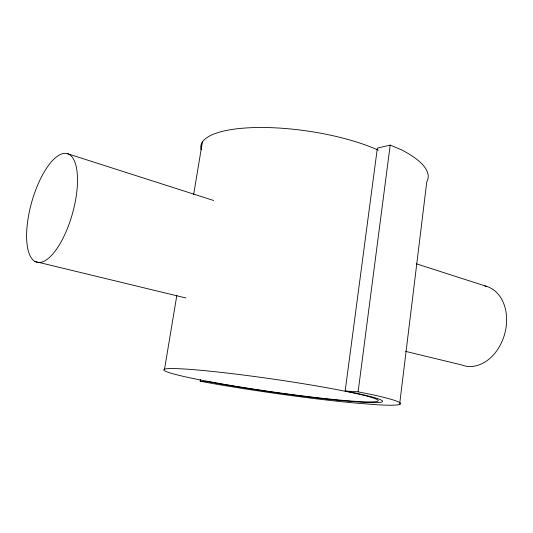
<?xml version="1.0" encoding="UTF-8"?>
<svg xmlns="http://www.w3.org/2000/svg" width="533" height="533" viewBox="0 0 533 533"><rect width="100%" height="100%" fill="white"/><g stroke="black" fill="none" stroke-linecap="round" stroke-linejoin="round"><path stroke-width="0.8" d="M399.597 404.467L426.78 181.82A125.668 36.784 8.4 0 0 401.362 149.766L390.203 145.109L377.357 148.101L345.171 391.009L356.85 393.327A112.883 6.649 8.2 0 1 361.181 402.188L342.752 400.716A112.883 6.649 8.2 0 1 219.743 383.8L208.823 381.781L200.155 381.222L200.421 379.583M200.155 381.222L214.552 383.853A131.151 7.742 8.2 0 0 355.018 403.028L376.071 404.694A131.151 7.742 8.2 0 0 370.122 394.22L358.109 391.842L390.203 145.109M164.57 369.023L176.863 295.269M193.652 194.465L202.393 142.011M345.171 391.009L358.109 391.842M405.66 351.394L461.511 364.892A41.248 30.807 -74.3 0 0 504.405 334.964A41.248 30.807 -74.3 0 0 484.79 285.921M34.918 261.45L185.95 297.994M67.325 153.637A56.411 21.167 -74.3 0 1 62.061 240.07A56.411 21.167 -74.3 0 1 26.783 230.116A56.411 21.167 -74.3 0 1 67.325 153.637L213.653 200.501M416.22 263.755L486.343 286.314M201.148 149.893A103.862 30.321 8.4 0 1 261.563 127.487A103.862 30.321 8.4 0 1 378.397 150.206M208.263 381.461A108.366 6.383 8.2 0 0 377.511 401.296A108.366 6.383 8.2 0 0 226.578 372.993A108.366 6.383 8.2 0 0 208.263 381.461"/></g></svg>
